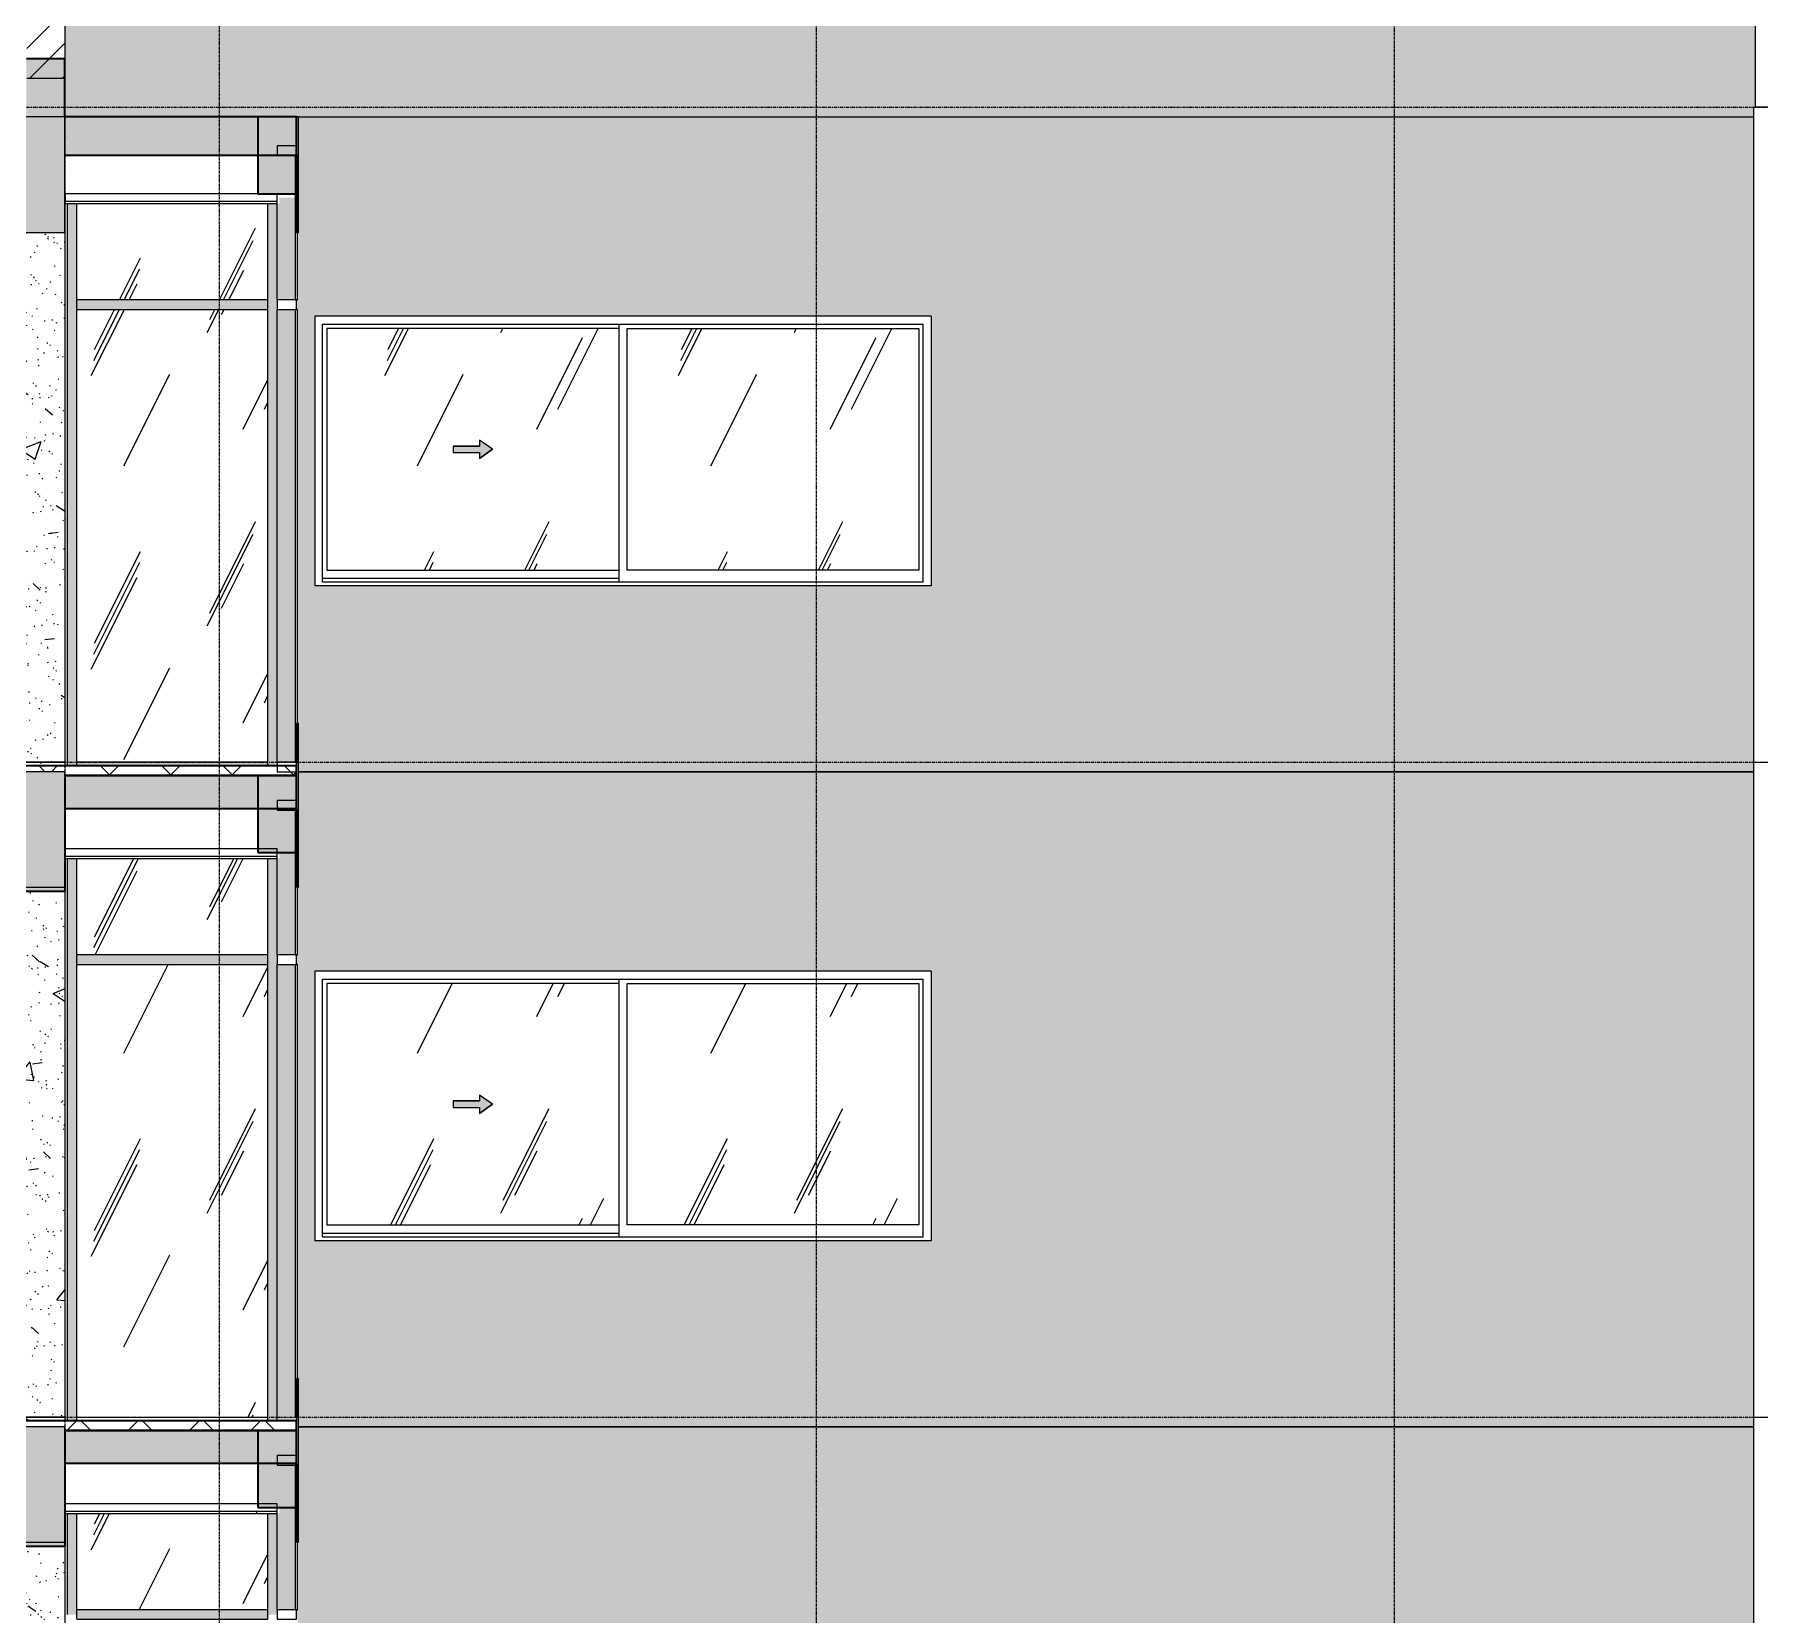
# Model space of a CAD drawing. Header units: millimetres. Extents: x 1240 to 198004, y -7796 to 35300.
# Drawn here: x 44377 to 53332, y 21575 to 29777 of the extents above; entities that cross this region are included whole.
import ezdxf

# ---------------------------------------------------------------- set-up
doc = ezdxf.new("R2010")
doc.units = ezdxf.units.MM
for name, pattern in [('1 NÉT CALL OUT', [6, 3, -3]), ('Centre', [31.75, 6.35, -4.7625, 15.875, -4.7625]), ('Grid Line', [22.225, 12.7, -3.175, 3.175, -3.175])]:
    doc.linetypes.add(name, pattern=pattern)
for name, color, linetype, lineweight in [('0-1', 7, 'Continuous', 5), ('A-CLNG', 13, 'Continuous', 9), ('A-CLNG-1', 13, 'Continuous', 25), ('A-CLNG-PATT-1', 13, 'Continuous', 9), ('A-DETL-GENF', 92, 'Continuous', 9), ('A-DETL-GENF-1', 7, 'Continuous', 9), ('A-DETL-GENF-2', 92, '1 NÉT CALL OUT', 9), ('A-DETL-THIN', 151, 'Continuous', 9), ('A-FLOR-1', 10, 'Continuous', 35), ('A-FLOR-3', 192, 'Continuous', 35), ('A-FLOR-LEVL-2', 51, 'Centre', 9), ('A-FLOR-PATT-1', 7, 'Continuous', 9), ('A-FLOR-PATT-3', 8, 'Continuous', 9), ('A-GLAZ', 151, 'Continuous', 9), ('A-GLAZ-3', 7, '1 NÉT CALL OUT', 9), ('A-GLAZ-CURT', 52, 'Continuous', 9), ('A-GLAZ-CURT-1', 52, 'Continuous', 18), ('A-GLAZ-CWMG', 51, 'Continuous', 9), ('A-GLAZ-CWMG-1', 51, 'Continuous', 25), ('A-WALL', 113, 'Continuous', 9), ('A-WALL-1', 113, 'Continuous', 25), ('A-WALL-PATT-3', 111, 'Continuous', 5), ('A-WALL-PATT-4', 111, 'Continuous', 9), ('I-WALL', 2, 'Continuous', 9), ('I-WALL-2', 2, 'Continuous', 25), ('S-BEAM-1', 12, 'Continuous', 5), ('S-BEAM-2', 10, 'Continuous', 35), ('S-COLS-1', 7, 'Continuous', 9), ('S-GRID-1', 1, 'Grid Line', 9)]:
    doc.layers.add(name, color=color, linetype=linetype, lineweight=lineweight)
pattern_1 = [(63.435, (2168, 104.33), (-0.001, 1524.001), [532.463, -2875.304]), (63.435, (644, 104.33), (-0.001, 1524.001), [532.463, -2875.304]), (63.435, (2897.55, 398.8), (-0.001, 1524.001), [532.463, -2875.304]), (63.435, (1373.55, 398.8), (-0.001, 1524.001), [532.463, -2875.304]), (63.435, (2787.1, 294.83), (-0.001, 1524.001), [532.463, -2875.304]), (63.435, (1263.1, 294.83), (-0.001, 1524.001), [532.463, -2875.304]), (63.435, (2674.6, 890.1), (-0.001, 1524.001), [258.8, -3148.965]), (63.435, (1150.6, 890.1), (-0.001, 1524.001), [258.802, -3148.965]), (63.435, (2600.96, 797.95), (-0.001, 1524.001), [532.463, -2875.304]), (63.435, (1076.96, 797.95), (-0.001, 1524.001), [532.463, -2875.304]), (63.435, (2613.95, 864.1), (-0.001, 1524.001), [532.463, -2875.304]), (63.435, (1089.95, 864.1), (-0.001, 1524.001), [532.463, -2875.304]), (63.435, (1999.1, 573.94), (-0.001, 1524.001), [532.463, -2875.304]), (63.435, (475.1, 573.94), (-0.001, 1524.001), [532.463, -2875.304]), (63.435, (2012.1, 651.9), (-0.001, 1524.001), [532.463, -2875.304]), (63.435, (488.1, 651.9), (-0.001, 1524.001), [532.463, -2875.304]), (63.435, (2015.6, 708.1), (-0.001, 1524.001), [532.463, -2875.304]), (63.435, (491.6, 708.1), (-0.001, 1524.001), [532.463, -2875.304])]
pattern_2 = [(50, (377.7, 0), (1093.104, -95.634), [114.3, -1257.3]), (355, (377.7, 0), (-211.457, 1146.34), [91.44, -1005.84]), (100.451, (468.8, -8), (881.656, 1050.7), [97.14, -1068.54]), (46.184, (377.7, 304.8), (1626.475, -252.257), [171.45, -1885.95]), (96.636, (513.3, 283.8), (1424.416, 1484.565), [145.71, -1602.81]), (351.184, (377.7, 304.8), (1424.43, 1484.55), [137.16, -1508.76]), (21, (530.1, 228.6), (909.686, -613.591), [114.3, -1257.3]), (326, (530.1, 228.6), (370.812, 1105.13), [91.44, -1005.84]), (71.451, (606, 177.5), (1280.503, 491.528), [97.14, -1068.54]), (37.5, (377.74, 0), (18.5313, 507.3303), [50.292, -943.356, 50.292, -970.788, -1009.65]), (37.5, (377.74, 0), (18.5313, 507.3303), [-2014.728, 50.292, -959.358]), (7.5, (377.74, 0), (400.918, 601.0836), [50.292, -531.876, 50.292, -920.496, -384.81]), (7.5, (377.74, 0), (400.918, 601.0836), [-1552.956, 50.292, -334.518]), (327.5, (37.9, 0), (813.545, -34.3737), [50.292, -330.708, 50.292, -1138.428, -1577.34]), (327.5, (37.9, 0), (813.545, -34.3737), [-1569.72, 50.292, -1527.048]), (317.5, (-114.5, 0), (888.775, 152.56), [50.292, -445.008, 50.292, -739.14, -1120.14]), (317.5, (-114.5, 0), (888.775, 152.56), [-1284.732, 50.292, -1069.848])]
pattern_3 = [(37.5, (377.74, 0), (-4.79953, 146.8239), [5.029, -110.795, 5.029, -124.511, -123.825]), (37.5, (377.74, 0), (-4.79953, 146.8239), [-245.364, 5.029, -118.796]), (7.5, (377.74, 0), (134.8574, 215.0472), [5.029, -57.455, 5.029, -99.365, -40.005]), (7.5, (377.74, 0), (134.8574, 215.0472), [-166.878, 5.029, -34.976]), (327.5, (284.02, 0), (237.29776, 0.4316), [5.029, -33.071, 5.029, -132.131, -179.07]), (327.5, (284.02, 0), (237.29776, 0.4316), [-175.26, 5.029, -174.041]), (317.5, (284.02, 0), (229.06706, 66.8792), [5.029, -14.021, 5.029, -84.887, -102.87]), (317.5, (284.02, 0), (229.06706, 66.8792), [-108.966, 5.029, -97.841])]
pattern_4 = [(45, (377.74, 0), (-159.099, 159.099), []), (135, (377.74, 0), (-159.099, -159.099), [])]

# ---------------------------------------------------------------- blocks, each defined once
blk = doc.blocks.new('NCV_TKTC_KET CAU_rvt-1-TKCS_MẶT ĐỨNG NỘI KHU 1')
at = {"layer": 'A-FLOR-PATT-1'}
for points in [[(45121.5, 29150), (45736.9, 29150), (45736.9, 29350), (44535.3, 29350), (44535.3, 29150)], [(45121.5, 25760), (45737.4, 25760), (45737.4, 25930), (44535.3, 25930), (44535.3, 25760)], [(45121.5, 22360), (45737.4, 22360), (45737.4, 22530), (44535.3, 22530), (44535.3, 22360)]]:
    blk.add_hatch(color=256, dxfattribs=at).paths.add_polyline_path(points)
at = {"layer": 'S-BEAM-1'}
for points in [[(44475.7, 29350), (44535.3, 29350), (44535.3, 29650), (44335.3, 29650), (44335.3, 29350)], [(45537.4, 28950), (45737.4, 28950), (45737.4, 29350), (45537.4, 29350)], [(45537.4, 25530), (45737.4, 25530), (45737.4, 25930), (45537.4, 25930)], [(44236.9, 25330), (44536.9, 25330), (44535.3, 25350), (44236.9, 25350)], [(45537.4, 22130), (45737.4, 22130), (45737.4, 22530), (45537.4, 22530)], [(44236.9, 21930), (44536.9, 21930), (44535.3, 21950), (44236.9, 21950)]]:
    blk.add_hatch(color=256, dxfattribs=at).paths.add_polyline_path(points)
at = {"layer": 'A-FLOR-1'}
for p, q in [((45736.9, 29350), (44535.3, 29350)), ((45736.9, 29150), (45736.9, 29350)), ((44535.3, 29150), (45736.9, 29150)), ((45737.4, 25930), (44535.3, 25930)), ((45737.4, 25760), (45737.4, 25930)), ((44535.3, 25760), (45737.4, 25760)), ((45737.4, 22530), (44535.3, 22530)), ((45737.4, 22360), (45737.4, 22530)), ((44535.3, 22360), (45737.4, 22360))]:
    blk.add_line(p, q, dxfattribs=at)
at = {"layer": 'S-BEAM-2'}
for p, q in [((44535.3, 29650), (44335.3, 29650)), ((44535.3, 29350), (44535.3, 29650)), ((45737.4, 29350), (45537.4, 29350)), ((45537.4, 29350), (45537.4, 28950)), ((45737.4, 28950), (45737.4, 29350)), ((45537.4, 28950), (45737.4, 28950)), ((44536.9, 25330), (44536.9, 25930)), ((45737.4, 25930), (45537.4, 25930)), ((45537.4, 25930), (45537.4, 25530)), ((45737.4, 25530), (45737.4, 25930)), ((45537.4, 25530), (45737.4, 25530)), ((44236.9, 25330), (44536.9, 25330)), ((44536.9, 21930), (44536.9, 22530)), ((45737.4, 22530), (45537.4, 22530)), ((45537.4, 22530), (45537.4, 22130)), ((45737.4, 22130), (45737.4, 22530)), ((45537.4, 22130), (45737.4, 22130)), ((44236.9, 21930), (44536.9, 21930))]:
    blk.add_line(p, q, dxfattribs=at)
at = {"layer": 'S-COLS-1'}
blk.add_line((53311.9, 29400), (53311.9, 33200), dxfattribs=at)
blk = doc.blocks.new('System Panel - Glazed-1838997-TKCS_MẶT ĐỨNG NỘI KHU 1')
at = {"layer": 'A-GLAZ-CURT-1'}
for p, q in [((45731, 8750), (45731, 8000)), ((45743, 8750), (45731, 8750)), ((45743, 8000), (45743, 8750)), ((45731, 8000), (45743, 8000))]:
    blk.add_line(p, q, dxfattribs=at)
blk = doc.blocks.new('Rectangular Mullion - 50 x 100mm-1838988-TKCS_MẶT ĐỨNG NỘI KHU 1')
at = {"layer": 'A-GLAZ-CWMG-1'}
for p, q in [((45637, 8800), (45637, 8750)), ((45737, 8800), (45637, 8800)), ((45737, 8750), (45737, 8800)), ((45637, 8750), (45737, 8750))]:
    blk.add_line(p, q, dxfattribs=at)
blk = doc.blocks.new('Rectangular Mullion - 50 x 100mm-1838991-TKCS_MẶT ĐỨNG NỘI KHU 1')
at = {"layer": 'A-GLAZ-CWMG-1'}
for p, q in [((45637, 8000), (45637, 7950)), ((45737, 8000), (45637, 8000)), ((45737, 7950), (45737, 8000)), ((45637, 7950), (45737, 7950))]:
    blk.add_line(p, q, dxfattribs=at)
blk = doc.blocks.new('Rectangular Mullion - 50 x 100mm-1838994-TKCS_MẶT ĐỨNG NỘI KHU 1')
at = {"layer": 'A-GLAZ-CWMG'}
blk.add_hatch(color=256, dxfattribs=at).paths.add_polyline_path([(45637, 8000), (45731, 8000), (45731, 8530), (45647.4, 8530), (45647.4, 8500), (45637, 8500)])
blk.add_line((45637, 8000), (45637, 8500), dxfattribs=at)
blk = doc.blocks.new('Rectangular Mullion - 50 x 100mm-1839001-TKCS_MẶT ĐỨNG NỘI KHU 1')
at = {"layer": 'A-GLAZ-CWMG'}
blk.add_hatch(color=256, dxfattribs=at).paths.add_polyline_path([(44596.9, 7975), (44596.9, 8500), (44546.9, 8500), (44546.9, 7975)])
for p, q in [((44546.9, 8500), (44546.9, 7975)), ((44596.9, 7975), (44596.9, 8500))]:
    blk.add_line(p, q, dxfattribs=at)
blk = doc.blocks.new('System Panel - Glazed-V230-TKCS_MẶT ĐỨNG NỘI KHU 1')
at = {"layer": 'A-GLAZ-CURT'}
h = blk.add_hatch(dxfattribs=at)
h.set_pattern_fill('FP_7', color=256, style=0, pattern_type=2)
h.set_pattern_definition(pattern_1)
h.paths.add_polyline_path([(45537.4, 21600), (45587.4, 21600), (45587.4, 22100), (44596.9, 22100), (44596.9, 21600), (45121.5, 21600)])
blk = doc.blocks.new('Rectangular Mullion - 50 x 100mm-V125-TKCS_MẶT ĐỨNG NỘI KHU 1')
at = {"layer": 'A-GLAZ-CWMG'}
blk.add_hatch(color=256, dxfattribs=at).paths.add_polyline_path([(45637, 11375), (45637, 11900), (45587.4, 11900), (45587.4, 11375)])
blk.add_line((45587.4, 11900), (45587.4, 11375), dxfattribs=at)
blk = doc.blocks.new('Rectangular Mullion - 50 x 100mm-1903582-TKCS_MẶT ĐỨNG NỘI KHU 1')
at = {"layer": 'A-GLAZ-CWMG'}
blk.add_hatch(color=256, dxfattribs=at).paths.add_polyline_path([(45121.5, 11350), (45587.4, 11350), (45587.4, 11400), (44596.9, 11400), (44596.9, 11350)])
for p, q in [((44596.9, 11350), (44596.9, 11400)), ((45587.4, 11400), (44596.9, 11400)), ((45587.4, 11400), (45587.4, 11350)), ((44596.9, 11350), (45587.4, 11350))]:
    blk.add_line(p, q, dxfattribs=at)
blk = doc.blocks.new('1_FAMILY RVT - W01-WxH 1400x3200xmm-V235-TKCS_MẶT ĐỨNG NỘI KHU 1')
at = {"layer": 'A-DETL-GENF-2'}
blk.add_hatch(color=256, dxfattribs=at).paths.add_polyline_path([(46686.5, 24176.5), (46754.2, 24223.9), (46686.5, 24271.4), (46686.5, 24240.9), (46551, 24240.9), (46551, 24207), (46686.5, 24207)])
at = {"layer": 'A-GLAZ'}
h = blk.add_hatch(dxfattribs=at)
h.set_pattern_fill('FP_7', color=256, style=0, pattern_type=2)
h.set_pattern_definition(pattern_1)
h.paths.add_polyline_path([(47409.8, 23597), (47409.8, 24850.9), (45895.5, 24850.9), (45895.5, 23597), (46413.2, 23597)])
h.paths.add_polyline_path([(46686.5, 24176.5), (46686.5, 24207), (46551, 24207), (46551, 24240.9), (46686.5, 24240.9), (46686.5, 24271.4), (46754.2, 24223.9), (46730, 24207)])
h = blk.add_hatch(dxfattribs=at)
h.set_pattern_fill('FP_7', color=256, style=0, pattern_type=2)
h.set_pattern_definition(pattern_1)
h.paths.add_polyline_path([(47714.5, 23597), (48968.5, 23597), (48968.5, 24850.9), (47454.2, 24850.9), (47454.2, 23597)])
at = {"layer": 'A-DETL-GENF'}
for p, q in [((46686.5, 24271.4), (46686.5, 24240.9)), ((46754.2, 24223.9), (46686.5, 24271.4)), ((46754.2, 24223.9), (46686.5, 24271.4)), ((46686.5, 24271.4), (46686.5, 24240.9)), ((46551, 24240.9), (46551, 24207)), ((46551, 24240.9), (46686.5, 24240.9)), ((46686.5, 24240.9), (46551, 24240.9)), ((46551, 24240.9), (46551, 24207)), ((46551, 24207), (46686.5, 24207)), ((46551, 24207), (46686.5, 24207)), ((46754.2, 24223.9), (46686.5, 24176.5)), ((46686.5, 24176.5), (46754.2, 24223.9)), ((46686.5, 24207), (46686.5, 24176.5)), ((46686.5, 24207), (46686.5, 24176.5))]:
    blk.add_line(p, q, dxfattribs=at)
at = {"layer": 'A-GLAZ'}
for p, q in [((49032, 24914.4), (45832, 24914.4)), ((45832, 24914.4), (45832, 23514.4)), ((49032, 24914.4), (49032, 23514.4)), ((45872.9, 24873.5), (48991.1, 24873.5)), ((45872.9, 23533.5), (45872.9, 24873.5)), ((45895.5, 24850.9), (45895.5, 23597)), ((47409.8, 24850.9), (45895.5, 24850.9)), ((47409.8, 24873.5), (47409.8, 23533.5)), ((47454.2, 23597), (47454.2, 24850.9)), ((47454.2, 24850.9), (48968.5, 24850.9)), ((48968.5, 24850.9), (48968.5, 23597)), ((48991.1, 23533.5), (48991.1, 24873.5)), ((47409.8, 23552.5), (45872.9, 23552.5)), ((47409.8, 23552.5), (45872.9, 23552.5)), ((45895.5, 23597), (47409.8, 23597)), ((48968.5, 23597), (47454.2, 23597)), ((49032, 23514.4), (45832, 23514.4)), ((48991.1, 23533.5), (45872.9, 23533.5))]:
    blk.add_line(p, q, dxfattribs=at)
blk = doc.blocks.new('System Panel - Glazed-1838995-TKCS_MẶT ĐỨNG NỘI KHU 1')
at = {"layer": 'A-GLAZ-CURT-1'}
for p, q in [((45731, 7950), (45731, 5600)), ((45743, 7950), (45731, 7950)), ((45743, 5600), (45743, 7950)), ((45731, 5600), (45743, 5600))]:
    blk.add_line(p, q, dxfattribs=at)
blk = doc.blocks.new('Rectangular Mullion - 50 x 100mm-V244-TKCS_MẶT ĐỨNG NỘI KHU 1')
at = {"layer": 'A-GLAZ-CWMG'}
blk.add_hatch(color=256, dxfattribs=at).paths.add_polyline_path([(45737, 22580), (45737, 22600), (45731, 22600), (45731, 24950), (45637, 24950), (45637, 22580), (45731, 22580)])
for p, q in [((45637, 22580), (45637, 24950)), ((45737, 22600), (45737, 22580))]:
    blk.add_line(p, q, dxfattribs=at)
blk = doc.blocks.new('System Panel - Glazed-V245-TKCS_MẶT ĐỨNG NỘI KHU 1')
at = {"layer": 'A-GLAZ-CURT'}
h = blk.add_hatch(dxfattribs=at)
h.set_pattern_fill('FP_7', color=256, style=0, pattern_type=2)
h.set_pattern_definition(pattern_1)
h.paths.add_polyline_path([(45587.4, 22600), (45587.4, 24950), (44596.9, 24950), (44596.9, 22600), (45121.5, 22600)])
blk.add_line((44596.9, 22600), (45587.4, 22600), dxfattribs=at)
blk = doc.blocks.new('Rectangular Mullion - 50 x 100mm-V123-TKCS_MẶT ĐỨNG NỘI KHU 1')
at = {"layer": 'A-GLAZ-CWMG'}
blk.add_hatch(color=256, dxfattribs=at).paths.add_polyline_path([(45587.4, 8980), (45637, 8980), (45637, 11375), (45587.4, 11375), (45587.4, 9000)])
blk.add_line((45587.4, 11375), (45587.4, 8980), dxfattribs=at)
blk = doc.blocks.new('System Panel - Glazed-V246-TKCS_MẶT ĐỨNG NỘI KHU 1')
at = {"layer": 'A-GLAZ-CURT'}
h = blk.add_hatch(dxfattribs=at)
h.set_pattern_fill('FP_7', color=256, style=0, pattern_type=2)
h.set_pattern_definition(pattern_1)
h.paths.add_polyline_path([(45587.4, 25000), (45587.4, 25500), (44596.9, 25500), (44596.9, 25000), (45121.5, 25000)])
blk = doc.blocks.new('Rectangular Mullion - 50 x 100mm-V126-TKCS_MẶT ĐỨNG NỘI KHU 1')
at = {"layer": 'A-GLAZ-CWMG'}
blk.add_hatch(color=256, dxfattribs=at).paths.add_polyline_path([(44596.9, 8980), (44596.9, 11375), (44546.9, 11375), (44546.9, 8980)])
for p, q in [((44546.9, 11375), (44546.9, 8980)), ((44596.9, 8980), (44596.9, 11375))]:
    blk.add_line(p, q, dxfattribs=at)
blk = doc.blocks.new('1_FAMILY RVT - W01-WxH 1400x3200xmm-V250-TKCS_MẶT ĐỨNG NỘI KHU 1')
at = {"layer": 'A-DETL-GENF-2'}
blk.add_hatch(color=256, dxfattribs=at).paths.add_polyline_path([(46686.5, 27576.5), (46754.2, 27623.9), (46686.5, 27671.4), (46686.5, 27640.9), (46551, 27640.9), (46551, 27607), (46686.5, 27607)])
at = {"layer": 'A-GLAZ'}
h = blk.add_hatch(dxfattribs=at)
h.set_pattern_fill('FP_7', color=256, style=0, pattern_type=2)
h.set_pattern_definition(pattern_1)
h.paths.add_polyline_path([(45895.5, 26997), (47409.8, 26997), (47409.8, 28250.9), (45895.5, 28250.9)])
h.paths.add_polyline_path([(46686.5, 27576.5), (46686.5, 27607), (46551, 27607), (46551, 27640.9), (46686.5, 27640.9), (46686.5, 27671.4), (46754.2, 27623.9), (46730, 27607)])
h = blk.add_hatch(dxfattribs=at)
h.set_pattern_fill('FP_7', color=256, style=0, pattern_type=2)
h.set_pattern_definition(pattern_1)
h.paths.add_polyline_path([(47714.5, 26997), (48968.5, 26997), (48968.5, 28250.9), (47454.2, 28250.9), (47454.2, 26997)])
at = {"layer": 'A-DETL-GENF'}
for p, q in [((46686.5, 27671.4), (46686.5, 27640.9)), ((46754.2, 27623.9), (46686.5, 27671.4)), ((46754.2, 27623.9), (46686.5, 27671.4)), ((46686.5, 27671.4), (46686.5, 27640.9)), ((46551, 27640.9), (46551, 27607)), ((46551, 27640.9), (46686.5, 27640.9)), ((46686.5, 27640.9), (46551, 27640.9)), ((46551, 27640.9), (46551, 27607)), ((46551, 27607), (46686.5, 27607)), ((46551, 27607), (46686.5, 27607)), ((46754.2, 27623.9), (46686.5, 27576.5)), ((46686.5, 27576.5), (46754.2, 27623.9)), ((46686.5, 27607), (46686.5, 27576.5)), ((46686.5, 27607), (46686.5, 27576.5))]:
    blk.add_line(p, q, dxfattribs=at)
at = {"layer": 'A-GLAZ'}
for p, q in [((49032, 28314.4), (45832, 28314.4)), ((45832, 28314.4), (45832, 26914.4)), ((49032, 28314.4), (49032, 26914.4)), ((45872.9, 28273.5), (48991.1, 28273.5)), ((45872.9, 26933.5), (45872.9, 28273.5)), ((45895.5, 28250.9), (45895.5, 26997)), ((47409.8, 28250.9), (45895.5, 28250.9)), ((47409.8, 28273.5), (47409.8, 26933.5)), ((47454.2, 26997), (47454.2, 28250.9)), ((47454.2, 28250.9), (48968.5, 28250.9)), ((48968.5, 28250.9), (48968.5, 26997)), ((48991.1, 26933.5), (48991.1, 28273.5)), ((45895.5, 26997), (47409.8, 26997)), ((48968.5, 26997), (47454.2, 26997)), ((49032, 26914.4), (45832, 26914.4)), ((47409.8, 26952.5), (45872.9, 26952.5)), ((47409.8, 26952.5), (45872.9, 26952.5)), ((48991.1, 26933.5), (45872.9, 26933.5))]:
    blk.add_line(p, q, dxfattribs=at)
blk = doc.blocks.new('Rectangular Mullion - 50 x 100mm-1838989-TKCS_MẶT ĐỨNG NỘI KHU 1')
at = {"layer": 'A-GLAZ-CWMG-1'}
for p, q in [((45637, 5600), (45637, 5550)), ((45737, 5600), (45637, 5600)), ((45737, 5550), (45737, 5600)), ((45637, 5550), (45737, 5550))]:
    blk.add_line(p, q, dxfattribs=at)
blk = doc.blocks.new('Rectangular Mullion - 50 x 100mm-1838993-TKCS_MẶT ĐỨNG NỘI KHU 1')
at = {"layer": 'A-GLAZ-CWMG'}
blk.add_hatch(color=256, dxfattribs=at).paths.add_polyline_path([(45637, 5600), (45731, 5600), (45731, 7950), (45637, 7950), (45637, 5627)])
blk.add_line((45637, 5600), (45637, 7950), dxfattribs=at)
blk = doc.blocks.new('System Panel - Glazed-V258-TKCS_MẶT ĐỨNG NỘI KHU 1')
at = {"layer": 'A-GLAZ-CURT'}
h = blk.add_hatch(dxfattribs=at)
h.set_pattern_fill('FP_7', color=256, style=0, pattern_type=2)
h.set_pattern_definition(pattern_1)
h.paths.add_polyline_path([(45587.4, 26000), (45587.4, 28350), (44596.9, 28350), (44596.9, 26000), (45121.5, 26000)])
blk = doc.blocks.new('Rectangular Mullion - 50 x 100mm-1903581-TKCS_MẶT ĐỨNG NỘI KHU 1')
at = {"layer": 'A-GLAZ-CWMG'}
blk.add_hatch(color=256, dxfattribs=at).paths.add_polyline_path([(44596.9, 8980), (45587.4, 8980), (45587.4, 9000), (44596.9, 9000)])
for p, q in [((44596.9, 8980), (44596.9, 9000)), ((45587.4, 9000), (44596.9, 9000)), ((45587.4, 9000), (45587.4, 8980))]:
    blk.add_line(p, q, dxfattribs=at)
blk = doc.blocks.new('System Panel - Glazed-V259-TKCS_MẶT ĐỨNG NỘI KHU 1')
at = {"layer": 'A-GLAZ-CURT'}
h = blk.add_hatch(dxfattribs=at)
h.set_pattern_fill('FP_7', color=256, style=0, pattern_type=2)
h.set_pattern_definition(pattern_1)
h.paths.add_polyline_path([(45587.4, 28400), (45587.4, 28900), (44596.9, 28900), (44596.9, 28400), (45121.5, 28400)])

msp = doc.modelspace()

# ---------------------------------------------------------------- hatches: boundary and pattern name
at = {"layer": 'A-CLNG-PATT-1'}
h = msp.add_hatch(dxfattribs=at)
h.set_pattern_fill('FP_9', color=256, style=0, pattern_type=2)
h.set_pattern_definition([(0, (377.74, 0), (1219.2, 304.8), [50.292, -864.108, 50.292, -864.108, -4876.8]), (0, (377.74, 0), (1219.2, 304.8), [-1828.8, 50.292, -1778.508, 50.292, -864.108, -2133.6]), (0, (377.74, 0), (1219.2, 304.8), [-4572, 50.292, -559.308, 50.292, -1473.708]), (120, (834.94, 152.4), (-873.5645, 903.4582), [50.292, -864.108, 50.292, -864.108, -4876.8]), (120, (834.94, 152.4), (-873.5645, 903.4582), [-1828.8, 50.292, -1778.508, 50.292, -864.108, -2133.6]), (120, (834.94, 152.4), (-873.5645, 903.4582), [-4572, 50.292, -559.308, 50.292, -1473.708]), (240, (987.34, 762), (-345.6355, -1208.2582), [50.292, -864.108, 50.292, -864.108, -4876.8]), (240, (987.34, 762), (-345.6355, -1208.2582), [-1828.8, 50.292, -1778.508, 50.292, -864.108, -2133.6]), (240, (987.34, 762), (-345.6355, -1208.2582), [-4572, 50.292, -559.308, 50.292, -1473.708])])
h.paths.add_polyline_path([(44536.9, 22100), (45637.4, 22100), (45637.4, 22110), (44536.9, 22110)])
at = {"layer": 'A-DETL-GENF-1'}
h = msp.add_hatch(color=256, dxfattribs=at)
h.paths.add_polyline_path([(44535.3, 28750), (44535.3, 29350), (33537.4, 29350), (33537.4, 29550), (26535.3, 29550), (26535.3, 28950), (26735.3, 28950), (26735.3, 29350), (28436.9, 29350), (28436.9, 28900), (28636.9, 28900), (28636.9, 29350), (30496.9, 29350), (30496.9, 28900), (30697.4, 28900), (30697.4, 29350), (33335.1, 29350), (33335.1, 28900), (33535.3, 28900), (33535.3, 29150), (35535.3, 29150), (35535.3, 28900), (35735.3, 28900), (35735.3, 29150), (39935.6, 29150), (39935.6, 28750), (40233.3, 28750), (40233.3, 29150), (44235.3, 29150), (44235.3, 28750)])
h.paths.add_polyline_path([(23535.3, 28950), (23535.3, 29350), (23335.3, 29350), (23335.3, 28950)])
h = msp.add_hatch(color=256, dxfattribs=at)
h.paths.add_polyline_path([(44235.3, 25350), (44535.3, 25350), (44535.3, 25950), (26535.3, 25950), (26535.3, 25550), (26735.3, 25550), (26735.3, 25750), (28436.9, 25750), (28436.9, 25500), (28635.3, 25500), (28635.3, 25750), (30535.3, 25750), (30535.3, 25500), (30736.9, 25500), (30736.9, 25750), (33335.3, 25750), (33335.3, 25500), (33535.3, 25500), (33535.3, 25750), (35535.3, 25750), (35535.3, 25500), (35737.4, 25500), (35737.4, 25750), (39935.6, 25750), (39935.6, 25350), (40235.6, 25350), (40235.6, 25750), (44235.3, 25750)])
h.paths.add_polyline_path([(23535.3, 25550), (23535.3, 25950), (23337.4, 25950), (23337.4, 25550)])
h = msp.add_hatch(color=256, dxfattribs=at)
h.paths.add_polyline_path([(44235.3, 21950), (44535.3, 21950), (44535.3, 22550), (26535.3, 22550), (26535.3, 22150), (26735.3, 22150), (26735.3, 22350), (28436.9, 22350), (28436.9, 22100), (28635.3, 22100), (28635.3, 22350), (30535.3, 22350), (30535.3, 22100), (30736.9, 22100), (30736.9, 22350), (33335.3, 22350), (33335.3, 22100), (33535.3, 22100), (33535.3, 22350), (35535.3, 22350), (35535.3, 22100), (35737.4, 22100), (35737.4, 22350), (39935.6, 22350), (39935.6, 21950), (40235.6, 21950), (40235.6, 22350), (44235.3, 22350)])
h.paths.add_polyline_path([(23337.4, 22150), (23535.3, 22150), (23535.3, 22550), (23337.4, 22550)])
at = {"layer": 'A-FLOR-PATT-3'}
h = msp.add_hatch(dxfattribs=at)
h.set_pattern_fill('FP_6', color=256, style=0, pattern_type=2)
h.set_pattern_definition(pattern_4)
h.paths.add_polyline_path([(45737.4, 25930), (45737.4, 25980), (28636.9, 25980), (28636.9, 25950), (44535.3, 25950), (44535.3, 25930), (45121.5, 25930)])
h = msp.add_hatch(dxfattribs=at)
h.set_pattern_fill('FP_6', color=256, style=0, pattern_type=2)
h.set_pattern_definition(pattern_4)
h.paths.add_polyline_path([(45737.4, 22530), (45737.4, 22580), (28636.9, 22580), (28636.9, 22550), (44535.3, 22550), (44535.3, 22530), (45121.5, 22530)])
at = {"layer": 'A-WALL-PATT-3'}
msp.add_hatch(color=256, dxfattribs=at).paths.add_polyline_path([(53301.9, 29350), (53301.9, 29400), (53311.9, 29400), (53311.9, 30750), (44537, 30750), (44536.9, 29350), (51579.9, 29350)])
h = msp.add_hatch(color=256, dxfattribs=at)
h.paths.add_polyline_path([(46413.2, 25950), (53301.9, 25950), (53301.9, 29350), (45747.4, 29350), (45747.4, 28750), (45743, 28750), (45743, 28400), (45737, 28400), (45737, 28350), (45743, 28350), (45743, 26200), (45747.4, 26200), (45747.4, 25950)])
h.paths.add_polyline_path([(49032, 26914.4), (45832, 26914.4), (45832, 28314.4), (49032, 28314.4), (49032, 26933.5)])
h = msp.add_hatch(color=256, dxfattribs=at)
h.paths.add_polyline_path([(46413.2, 22550), (53301.9, 22550), (53301.9, 25950), (45747.4, 25950), (45747.4, 25350), (45743, 25350), (45743, 25000), (45737, 25000), (45737, 24950), (45743, 24950), (45743, 22800), (45747.4, 22800), (45747.4, 22550)])
h.paths.add_polyline_path([(45737, 22580), (45737.4, 22580), (45737, 22600)])
h.paths.add_polyline_path([(46413.2, 23514.4), (45832, 23514.4), (45832, 24914.4), (49032, 24914.4), (49032, 23514.4), (48991.1, 23514.4)])
h = msp.add_hatch(color=256, dxfattribs=at)
h.paths.add_polyline_path([(45747.4, 19150), (53301.9, 19150), (53301.9, 22550), (45747.4, 22550), (45747.4, 21950), (45743, 21950), (45743, 21600), (45737, 21600), (45737.4, 21550), (45743, 21550), (45743, 19400), (45747.4, 19400), (45747.4, 19154.5)])
h.paths.add_polyline_path([(45872.9, 20114.4), (45832, 20114.4), (45832, 21514.4), (49032, 21514.4), (49032, 20114.4), (46413.2, 20114.4)])
at = {"layer": 'A-WALL-PATT-4'}
h = msp.add_hatch(dxfattribs=at)
h.set_pattern_fill('FP_1', color=256, style=0, pattern_type=2)
h.set_pattern_definition([(45, (377.74, 0), (-84.85281, 84.85281), [])])
h.paths.add_polyline_path([(44475.7, 29550), (44537, 29550), (44537, 30800), (44337, 30800), (44337, 29550)])
h = msp.add_hatch(dxfattribs=at)
h.set_pattern_fill('FP_5', color=256, style=0, pattern_type=2)
h.set_pattern_definition(pattern_2)
h.paths.add_polyline_path([(44536.9, 26000), (44535.3, 28750), (44235.3, 28750), (44235.3, 28950), (43936.9, 28950), (43936.9, 28550), (44337, 28550), (44337, 28500), (43936.9, 28500), (43936.9, 26000)])
h = msp.add_hatch(dxfattribs=at)
h.set_pattern_fill('FP_4', color=256, style=0, pattern_type=2)
h.set_pattern_definition(pattern_3)
h.paths.add_polyline_path([(44536.9, 26000), (44535.3, 28750), (44235.3, 28750), (44235.3, 28950), (43936.9, 28950), (43936.9, 28550), (44337, 28550), (44337, 28500), (43936.9, 28500), (43936.9, 26000)])
h = msp.add_hatch(dxfattribs=at)
h.set_pattern_fill('FP_5', color=256, style=0, pattern_type=2)
h.set_pattern_definition(pattern_2)
h.paths.add_polyline_path([(44536.9, 22600), (44536.9, 25330), (44236.9, 25330), (44235.3, 25530), (43936.9, 25530), (43936.9, 25150), (44337, 25150), (44337, 25100), (43936.9, 25100), (43936.9, 22600)])
h.paths.add_polyline_path([(43936.9, 25980), (44536.9, 25980), (44536.9, 26000), (43936.9, 26000)])
h = msp.add_hatch(dxfattribs=at)
h.set_pattern_fill('FP_4', color=256, style=0, pattern_type=2)
h.set_pattern_definition(pattern_3)
h.paths.add_polyline_path([(44536.9, 22600), (44536.9, 25330), (44236.9, 25330), (44235.3, 25530), (43936.9, 25530), (43936.9, 25150), (44337, 25150), (44337, 25100), (43936.9, 25100), (43936.9, 22600)])
h.paths.add_polyline_path([(43936.9, 25980), (44536.9, 25980), (44536.9, 26000), (43936.9, 26000)])
h = msp.add_hatch(dxfattribs=at)
h.set_pattern_fill('FP_5', color=256, style=0, pattern_type=2)
h.set_pattern_definition(pattern_2)
h.paths.add_polyline_path([(44536.9, 19200), (44536.9, 21930), (44236.9, 21930), (44235.3, 22130), (43936.9, 22130), (43936.9, 21750), (44337, 21750), (44337, 21700), (43936.9, 21700), (43936.9, 19200)])
h.paths.add_polyline_path([(43936.9, 22580), (44536.9, 22580), (44536.9, 22600), (43936.9, 22600)])
h = msp.add_hatch(dxfattribs=at)
h.set_pattern_fill('FP_4', color=256, style=0, pattern_type=2)
h.set_pattern_definition(pattern_3)
h.paths.add_polyline_path([(44536.9, 19200), (44536.9, 21930), (44236.9, 21930), (44235.3, 22130), (43936.9, 22130), (43936.9, 21750), (44337, 21750), (44337, 21700), (43936.9, 21700), (43936.9, 19200)])
h.paths.add_polyline_path([(43936.9, 22580), (44536.9, 22580), (44536.9, 22600), (43936.9, 22600)])

# ---------------------------------------------------------------- linework, layer by layer
at = {"layer": 'A-CLNG'}
for p, q in [((45637.4, 28910), (44536.9, 28910)), ((45637.4, 25510), (44536.9, 25510)), ((45637.4, 22110), (44536.9, 22110))]:
    msp.add_line(p, q, dxfattribs=at)
at = {"layer": 'A-CLNG-1'}
for p, q in [((45637.4, 28950), (44536.9, 28950)), ((44536.9, 28950), (44536.9, 28900)), ((45637.4, 28900), (45637.4, 28950)), ((44536.9, 28900), (45637.4, 28900)), ((45637.4, 25550), (44536.9, 25550)), ((44536.9, 25550), (44536.9, 25500)), ((45637.4, 25500), (45637.4, 25550)), ((44536.9, 25500), (45637.4, 25500)), ((45637.4, 22150), (44536.9, 22150)), ((44536.9, 22150), (44536.9, 22100)), ((45637.4, 22100), (45637.4, 22150)), ((44536.9, 22100), (45637.4, 22100))]:
    msp.add_line(p, q, dxfattribs=at)
at = {"layer": 'A-DETL-THIN'}
for p, q in [((44535.3, 29350), (33537.4, 29350)), ((44535.3, 28750), (44535.3, 29350)), ((44235.3, 28750), (44535.3, 28750)), ((44535.3, 25950), (26535.3, 25950)), ((44535.3, 25350), (44535.3, 25950)), ((44235.3, 25350), (44535.3, 25350)), ((44535.3, 22550), (26535.3, 22550)), ((44535.3, 21950), (44535.3, 22550)), ((44235.3, 21950), (44535.3, 21950))]:
    msp.add_line(p, q, dxfattribs=at)
at = {"layer": 'A-FLOR-3'}
for p, q in [((45737.4, 25980), (28636.9, 25980)), ((45737.4, 25930), (45737.4, 25980)), ((44535.3, 25930), (45737.4, 25930)), ((45737.4, 22580), (28636.9, 22580)), ((45737.4, 22530), (45737.4, 22580)), ((44535.3, 22530), (45737.4, 22530))]:
    msp.add_line(p, q, dxfattribs=at)
at = {"layer": 'A-FLOR-LEVL-2'}
for p, q in [((1240.2, 29400), (91585, 29400)), ((1240.2, 26000), (91585, 26000)), ((1240.2, 22600), (91585, 22600))]:
    msp.add_line(p, q, dxfattribs=at)
at = {"layer": 'A-WALL'}
for p, q in [((53301.9, 4700), (53301.9, 29400)), ((53301.9, 29400), (53311.9, 29400)), ((56835.3, 29400), (53311.9, 29400)), ((53301.9, 26000), (53311.9, 26000)), ((53301.9, 26000), (60434.9, 26000)), ((53301.9, 25950), (45747.4, 25950)), ((45747.4, 25950), (53301.9, 25950)), ((53301.9, 22600), (53311.9, 22600)), ((53301.9, 22600), (60434.9, 22600)), ((53301.9, 22550), (45747.4, 22550)), ((45747.4, 22550), (53301.9, 22550))]:
    msp.add_line(p, q, dxfattribs=at)
at = {"layer": 'A-WALL-1'}
for p, q in [((44537, 29550), (44537, 30800)), ((44337, 29550), (44537, 29550))]:
    msp.add_line(p, q, dxfattribs=at)
at = {"layer": 'I-WALL'}
for p, q in [((44536.9, 29350), (44535.3, 29350)), ((45747.4, 29350), (53301.9, 29350)), ((44536.9, 25980), (44536.9, 28900)), ((35387.1, 26000), (44536.9, 26000)), ((44536.9, 26000), (40546.9, 26000)), ((44536.9, 22580), (44536.9, 25330)), ((35387.1, 22600), (44536.9, 22600)), ((44536.9, 22600), (40546.9, 22600)), ((44536.9, 19180), (44536.9, 21930))]:
    msp.add_line(p, q, dxfattribs=at)
at = {"layer": 'I-WALL-2'}
for p, q in [((45737.4, 29350), (45737.4, 28750)), ((45747.4, 29350), (45737.4, 29350)), ((45747.4, 28750), (45747.4, 29350)), ((45737.4, 28750), (45747.4, 28750)), ((45737.4, 26200), (45737.4, 25350)), ((45747.4, 26200), (45737.4, 26200)), ((45747.4, 25350), (45747.4, 26200)), ((45737.4, 25350), (45747.4, 25350)), ((45737.4, 22800), (45737.4, 21950)), ((45747.4, 22800), (45737.4, 22800)), ((45747.4, 21950), (45747.4, 22800)), ((45737.4, 21950), (45747.4, 21950))]:
    msp.add_line(p, q, dxfattribs=at)
at = {"layer": 'S-GRID-1'}
for p, q in [((44536.9, -2695.9), (44536.9, 30542.5)), ((45336.9, -790.9), (45336.9, 30542.5)), ((48436.9, -2695.9), (48436.9, 30542.5)), ((51436.9, -2695.9), (51436.9, 30542.5))]:
    msp.add_line(p, q, dxfattribs=at)

# ---------------------------------------------------------------- block references
at = {"layer": '0-1'}
msp.add_blockref('NCV_TKTC_KET CAU_rvt-1-TKCS_MẶT ĐỨNG NỘI KHU 1', (0, 0), dxfattribs=at)
at = {"layer": 'A-GLAZ-3'}
for name in ['1_FAMILY RVT - W01-WxH 1400x3200xmm-V250-TKCS_MẶT ĐỨNG NỘI KHU 1', '1_FAMILY RVT - W01-WxH 1400x3200xmm-V235-TKCS_MẶT ĐỨNG NỘI KHU 1']:
    msp.add_blockref(name, (0, 0), dxfattribs=at)
at = {"layer": 'A-GLAZ-CURT'}
for name, p in [('System Panel - Glazed-1838997-TKCS_MẶT ĐỨNG NỘI KHU 1', (0, 20400)), ('System Panel - Glazed-V259-TKCS_MẶT ĐỨNG NỘI KHU 1', (0, 0)), ('System Panel - Glazed-V258-TKCS_MẶT ĐỨNG NỘI KHU 1', (0, 0)), ('System Panel - Glazed-1838995-TKCS_MẶT ĐỨNG NỘI KHU 1', (0, 20400)), ('System Panel - Glazed-1838997-TKCS_MẶT ĐỨNG NỘI KHU 1', (0, 17000)), ('System Panel - Glazed-V246-TKCS_MẶT ĐỨNG NỘI KHU 1', (0, 0)), ('System Panel - Glazed-V245-TKCS_MẶT ĐỨNG NỘI KHU 1', (0, 0)), ('System Panel - Glazed-1838995-TKCS_MẶT ĐỨNG NỘI KHU 1', (0, 17000)), ('System Panel - Glazed-1838997-TKCS_MẶT ĐỨNG NỘI KHU 1', (0, 13600)), ('System Panel - Glazed-V230-TKCS_MẶT ĐỨNG NỘI KHU 1', (0, 0))]:
    msp.add_blockref(name, p, dxfattribs=at)
at = {"layer": 'A-GLAZ-CWMG'}
for name, p in [('Rectangular Mullion - 50 x 100mm-1838988-TKCS_MẶT ĐỨNG NỘI KHU 1', (0, 20400)), ('Rectangular Mullion - 50 x 100mm-1838994-TKCS_MẶT ĐỨNG NỘI KHU 1', (0, 20400)), ('Rectangular Mullion - 50 x 100mm-1839001-TKCS_MẶT ĐỨNG NỘI KHU 1', (0, 20400)), ('Rectangular Mullion - 50 x 100mm-V125-TKCS_MẶT ĐỨNG NỘI KHU 1', (0, 17000)), ('Rectangular Mullion - 50 x 100mm-1903582-TKCS_MẶT ĐỨNG NỘI KHU 1', (0, 17000)), ('Rectangular Mullion - 50 x 100mm-1838991-TKCS_MẶT ĐỨNG NỘI KHU 1', (0, 20400)), ('Rectangular Mullion - 50 x 100mm-V126-TKCS_MẶT ĐỨNG NỘI KHU 1', (0, 17000)), ('Rectangular Mullion - 50 x 100mm-V123-TKCS_MẶT ĐỨNG NỘI KHU 1', (0, 17000)), ('Rectangular Mullion - 50 x 100mm-1838993-TKCS_MẶT ĐỨNG NỘI KHU 1', (0, 20400)), ('Rectangular Mullion - 50 x 100mm-1903581-TKCS_MẶT ĐỨNG NỘI KHU 1', (0, 17000)), ('Rectangular Mullion - 50 x 100mm-1838989-TKCS_MẶT ĐỨNG NỘI KHU 1', (0, 20400)), ('Rectangular Mullion - 50 x 100mm-1838988-TKCS_MẶT ĐỨNG NỘI KHU 1', (0, 17000)), ('Rectangular Mullion - 50 x 100mm-1838994-TKCS_MẶT ĐỨNG NỘI KHU 1', (0, 17000)), ('Rectangular Mullion - 50 x 100mm-1839001-TKCS_MẶT ĐỨNG NỘI KHU 1', (0, 17000)), ('Rectangular Mullion - 50 x 100mm-V125-TKCS_MẶT ĐỨNG NỘI KHU 1', (0, 13600)), ('Rectangular Mullion - 50 x 100mm-1903582-TKCS_MẶT ĐỨNG NỘI KHU 1', (0, 13600)), ('Rectangular Mullion - 50 x 100mm-1838991-TKCS_MẶT ĐỨNG NỘI KHU 1', (0, 17000)), ('Rectangular Mullion - 50 x 100mm-V126-TKCS_MẶT ĐỨNG NỘI KHU 1', (0, 13600)), ('Rectangular Mullion - 50 x 100mm-V123-TKCS_MẶT ĐỨNG NỘI KHU 1', (0, 13600)), ('Rectangular Mullion - 50 x 100mm-V244-TKCS_MẶT ĐỨNG NỘI KHU 1', (0, 0)), ('Rectangular Mullion - 50 x 100mm-1838988-TKCS_MẶT ĐỨNG NỘI KHU 1', (0, 13600)), ('Rectangular Mullion - 50 x 100mm-1838994-TKCS_MẶT ĐỨNG NỘI KHU 1', (0, 13600)), ('Rectangular Mullion - 50 x 100mm-1839001-TKCS_MẶT ĐỨNG NỘI KHU 1', (0, 13600)), ('Rectangular Mullion - 50 x 100mm-V125-TKCS_MẶT ĐỨNG NỘI KHU 1', (0, 10200)), ('Rectangular Mullion - 50 x 100mm-1903582-TKCS_MẶT ĐỨNG NỘI KHU 1', (0, 10200)), ('Rectangular Mullion - 50 x 100mm-1838991-TKCS_MẶT ĐỨNG NỘI KHU 1', (0, 13600))]:
    msp.add_blockref(name, p, dxfattribs=at)

doc.saveas('drawing.dxf')
